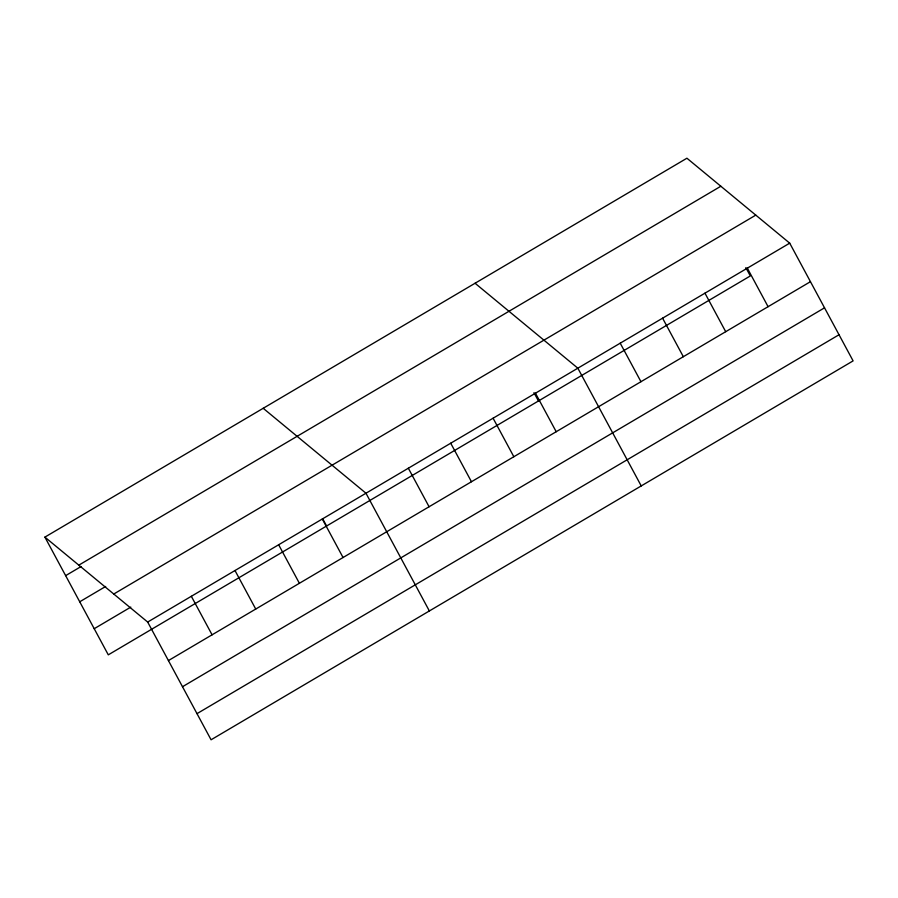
<?xml version="1.0" encoding="UTF-8"?>
<svg xmlns="http://www.w3.org/2000/svg" width="898" height="898" viewBox="0 0 898 898"><rect width="100%" height="100%" fill="white"/><g stroke="black" fill="none" stroke-linecap="round" stroke-linejoin="round"><path stroke-width="1.35" d="M44.9 537.116L686.925 158.216L789.712 243.156L853.1 360.884L211.075 739.784L147.676 622.056L44.9 537.116L108.288 654.844L750.324 275.944L745.845 267.626M78.822 565.145L720.847 186.245M65.644 575.64L80.988 566.593M79.72 601.783L105.672 586.461M113.765 594.027L755.79 215.127M94.211 628.712L130.794 607.115M147.676 622.056L789.712 243.156M168.42 660.58L810.456 281.68M182.496 686.723L824.532 307.823M196.999 713.652L839.024 334.752M475.064 283.252L577.841 368.191L641.228 485.919M263.193 408.287L365.969 493.226L429.356 610.954M747.338 268.165L768.082 306.689M704.964 293.175L725.707 331.699M662.589 318.184L683.333 356.708M620.215 343.182L640.959 381.706M535.466 393.201L556.21 431.725M533.973 392.662L538.452 400.979M493.092 418.21L513.836 456.734M450.717 443.219L471.461 481.743M408.343 468.228L429.087 506.753M322.741 518.887L326.58 526.015M322.315 518.999L343.058 557.523M278.649 544.76L299.393 583.285M234.995 570.533L255.739 609.057M191.341 596.294L212.085 634.819"/></g></svg>
